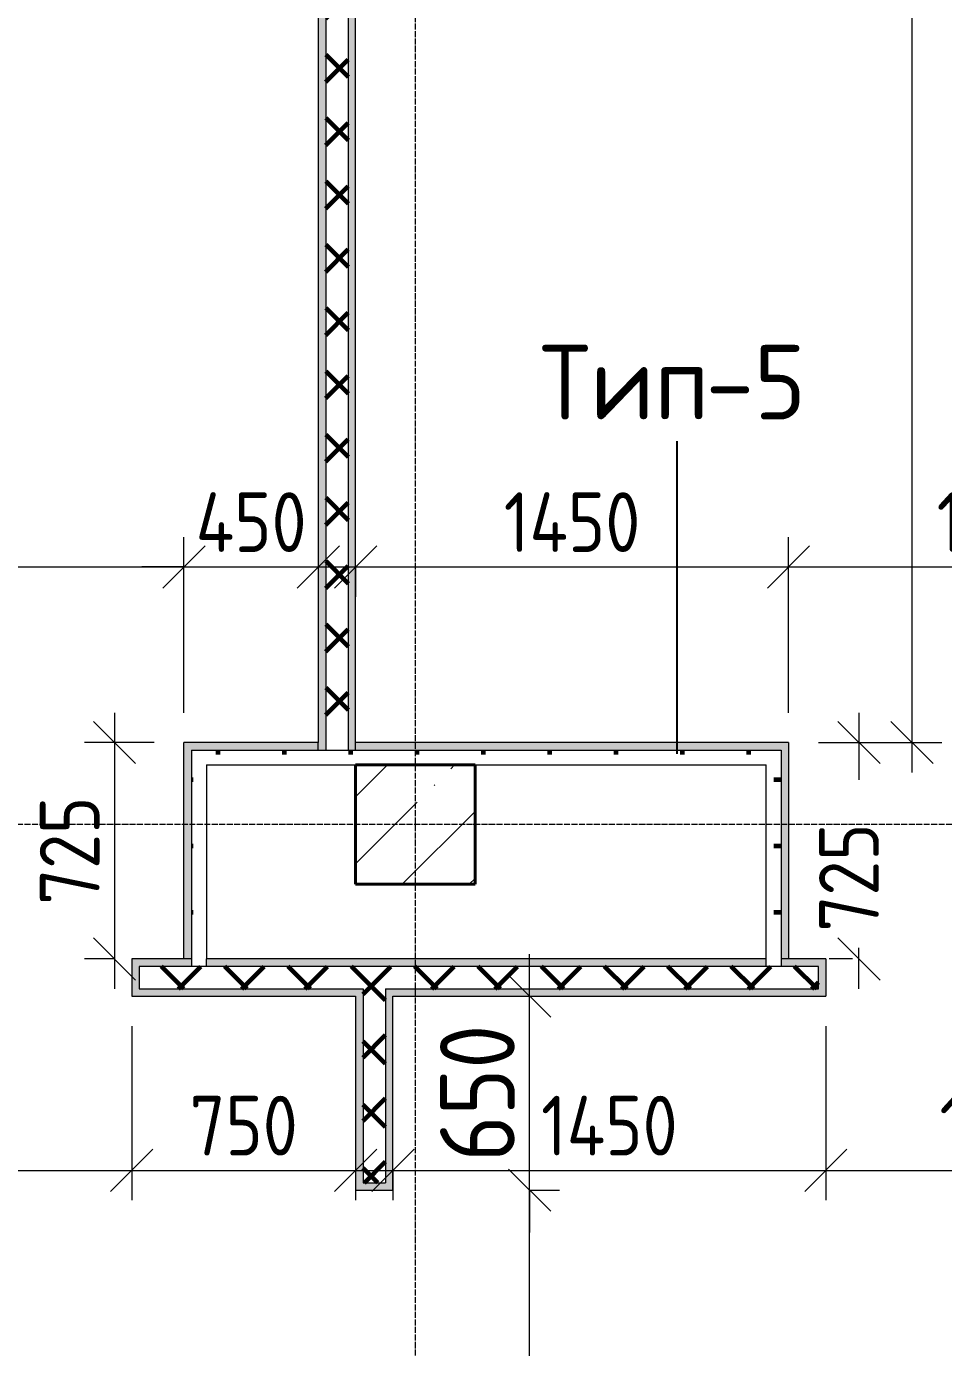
# Model space of a CAD drawing. Header units: millimetres. Extents: x -60946 to 138510, y -262288 to 24501.
# Drawn here: x 1507 to 4579, y -196976 to -192549 of the extents above; entities that cross this region are included whole.
import ezdxf

# ---------------------------------------------------------------- set-up
doc = ezdxf.new("R2010")
doc.units = ezdxf.units.MM
doc.linetypes.add('ADSK_Линия сетки', pattern=[25, 20, -2.5, 0, -2.5])
for name, color, linetype, lineweight in [('2)Тип-2', 3, 'Continuous', 60), ('2)Тип-5', 1, 'Continuous', 60), ('Несущие колонны', 7, 'Continuous', 18), ('Оси', 7, 'Continuous', 9), ('Размеры', 7, 'Continuous', 9), ('Стены внутренние', 7, 'Continuous', 18), ('Стены штриховка', 7, 'Continuous', 9)]:
    doc.layers.add(name, color=color, linetype=linetype, lineweight=lineweight)
doc.styles.add('GOST Common_2', font='', dxfattribs={"width": 0.9, "height": 250})
doc.styles.add('GOST Common_3', font='', dxfattribs={"width": 0.9, "height": 200})
doc.styles.add('GOST Common_4', font='', dxfattribs={"height": 250})
doc.styles.get('GOST Common_2').set_extended_font_data('GOST Common')
doc.styles.get('GOST Common_3').set_extended_font_data('GOST Common')
doc.styles.get('GOST Common_4').set_extended_font_data('GOST Common')
doc.dimstyles.new('ADSK_Основной_2_0', dxfattribs={"dimscale": 304.8, "dimtxt": 201.142999, "dimasz": 0.463911, "dimexe": 0.328084, "dimexo": 0.328084, "dimgap": 0.164042, "dimtad": 1, "dimdec": 3, "dimrnd": 0.001, "dimdsep": 46, "dimtxsty": 'GOST Common_3', "dimblk1": 'OBLIQUE', "dimblk2": 'OBLIQUE', "dimsah": 1, "dimcen": 0.09, "dimdle": 0.328084, "dimazin": 2, "dimtfac": 1, "dimtdec": 4, "dimtix": 1, "dimtmove": 0, "dimatfit": 3, "dimfxl": 1, "dimtvp": 1, "dimtolj": 1, "dimtzin": 0, "dimlwd": 20, "dimlwe": 20, "dimarcsym": 2})
doc.dimstyles.new('ADSK_Основной_2_0_1', dxfattribs={"dimscale": 304.8, "dimtxt": 201.142999, "dimasz": 0.463911, "dimexe": 0.328084, "dimexo": 0.328084, "dimgap": 0.164042, "dimtad": 1, "dimdec": 3, "dimrnd": 0.001, "dimdsep": 46, "dimtxsty": 'GOST Common_3', "dimblk1": 'OBLIQUE', "dimblk2": 'OBLIQUE', "dimsah": 1, "dimcen": 0.09, "dimdle": 0.328084, "dimazin": 2, "dimtfac": 1, "dimtdec": 4, "dimtix": 1, "dimtmove": 1, "dimatfit": 3, "dimfxl": 1, "dimtvp": 1, "dimtolj": 1, "dimtzin": 0, "dimlwd": 20, "dimlwe": 20, "dimarcsym": 2})
doc.dimstyles.new('ADSK_Основной_2_0_3', dxfattribs={"dimscale": 304.8, "dimtxt": 201.142999, "dimasz": 0.463911, "dimexe": 0.328084, "dimexo": 0.328084, "dimgap": 0.164042, "dimtad": 1, "dimdec": 3, "dimrnd": 0.001, "dimdsep": 46, "dimtxsty": 'GOST Common_2', "dimblk1": 'OBLIQUE', "dimblk2": 'OBLIQUE', "dimsah": 1, "dimcen": 0.09, "dimdle": 0.328084, "dimazin": 2, "dimtfac": 1, "dimtdec": 4, "dimtix": 1, "dimtmove": 0, "dimatfit": 3, "dimfxl": 1, "dimtvp": 1, "dimtolj": 1, "dimtzin": 0, "dimlwd": 20, "dimlwe": 20, "dimarcsym": 2})
pattern_1 = [(45, (9.36, -198628.46), (-106.066, 106.066), []), (135, (9.36, -198628.46), (-106.066, -106.066), [])]
pattern_2 = [(0, (9.36, -198628.46), (111.125, 111.125), [55.562, -166.688]), (90, (37.14, -198656.24), (-111.125, 111.125), [55.562, -166.688])]

# ---------------------------------------------------------------- blocks, each defined once
blk = doc.blocks.new('ADSK_КолоннаЖБ_Прямоугольная - 400x400 мм-1807143-Кладочный план 4-го этажа')
at = {"layer": 'Несущие колонны', "lineweight": 40}
for p, q in [((-200, 200), (200, 200)), ((-200, -200), (-200, 200)), ((200, 200), (200, -200)), ((200, -200), (-200, -200))]:
    blk.add_line(p, q, dxfattribs=at)
blk = doc.blocks.new('_Oblique')
at = {"color": 0, "linetype": 'ByBlock', "lineweight": -2}
blk.add_line((-0.5, -0.5), (0.5, 0.5), dxfattribs=at)
blk = doc.blocks.new('*D5979')
at = {"layer": 'Defpoints', "color": 0, "transparency": 16777216}
for p in [(2034.4, -194948.5), (1801.5, -195673.5), (1901.5, -195673.5)]:
    blk.add_point(p, dxfattribs=at)
at = {"layer": 'Размеры', "color": 0, "lineweight": 20, "transparency": 16777216}
for p, q in [((1801.5, -194848.5), (1801.5, -195773.5)), ((1934.4, -194948.5), (1701.5, -194948.5)), ((1801.5, -195673.5), (1701.5, -195673.5))]:
    blk.add_line(p, q, dxfattribs=at)
at = {"layer": 'Размеры', "color": 0, "lineweight": 20, "transparency": 16777216, "xscale": 141.4, "yscale": 141.4, "zscale": 141.4}
for p, rotation in [((1801.5, -194948.5), 90), ((1801.5, -195673.5), 270)]:
    blk.add_blockref('_Oblique', p, dxfattribs=dict(at, rotation=rotation))
at = {"layer": 'Размеры', "color": 0, "lineweight": 9, "transparency": 16777216, "insert": (1651.5, -195311), "char_height": 200, "width": 454.106, "attachment_point": 5, "rotation": 90, "style": 'GOST Common_3'}
blk.add_mtext('\\A1;725', dxfattribs=at)
blk = doc.blocks.new('*D5981')
at = {"layer": 'Defpoints', "color": 0, "transparency": 16777216}
for p in [(2034.4, -194360), (484.4, -194948.5), (2034.4, -194948.5)]:
    blk.add_point(p, dxfattribs=at)
at = {"layer": 'Размеры', "color": 0, "lineweight": 20, "transparency": 16777216}
for p, q in [((484.4, -194848.5), (484.4, -194260)), ((2034.4, -194848.5), (2034.4, -194260)), ((384.4, -194360), (2134.4, -194360))]:
    blk.add_line(p, q, dxfattribs=at)
at = {"layer": 'Размеры', "color": 0, "lineweight": 20, "transparency": 16777216, "xscale": 141.4, "yscale": 141.4, "zscale": 141.4, "rotation": 180}
blk.add_blockref('_Oblique', (484.4, -194360), dxfattribs=at)
at = {"layer": 'Размеры', "color": 0, "lineweight": 20, "transparency": 16777216, "xscale": 141.4, "yscale": 141.4, "zscale": 141.4}
blk.add_blockref('_Oblique', (2034.4, -194360), dxfattribs=at)
at = {"layer": 'Размеры', "color": 0, "lineweight": 9, "transparency": 16777216, "insert": (1259.4, -194210), "char_height": 200, "width": 560.473, "attachment_point": 5, "style": 'GOST Common_3'}
blk.add_mtext('\\A1;1550', dxfattribs=at)
blk = doc.blocks.new('*D5982')
at = {"layer": 'Defpoints', "color": 0, "transparency": 16777216}
for p in [(2484.4, -194260), (2484.4, -194360), (2034.4, -194948.5)]:
    blk.add_point(p, dxfattribs=at)
at = {"layer": 'Размеры', "color": 0, "lineweight": 20, "transparency": 16777216}
for p, q in [((2034.4, -194848.5), (2034.4, -194260)), ((2034.4, -194360), (1893, -194360)), ((2034.4, -194360), (2484.4, -194360)), ((2484.4, -194360), (2484.4, -194460)), ((2484.4, -194360), (2625.8, -194360))]:
    blk.add_line(p, q, dxfattribs=at)
at = {"layer": 'Размеры', "color": 0, "lineweight": 20, "transparency": 16777216, "xscale": 141.4, "yscale": 141.4, "zscale": 141.4}
blk.add_blockref('_Oblique', (2034.4, -194360), dxfattribs=at)
at = {"layer": 'Размеры', "color": 0, "lineweight": 20, "transparency": 16777216, "xscale": 141.4, "yscale": 141.4, "zscale": 141.4, "rotation": 180}
blk.add_blockref('_Oblique', (2484.4, -194360), dxfattribs=at)
at = {"layer": 'Размеры', "color": 0, "lineweight": 9, "transparency": 16777216, "insert": (2259.4, -194210), "char_height": 200, "width": 474.561, "attachment_point": 5, "style": 'GOST Common_3'}
blk.add_mtext('\\A1;450', dxfattribs=at)
blk = doc.blocks.new('*D5987')
at = {"layer": 'Defpoints', "color": 0, "transparency": 16777216}
for p in [(4059.4, -194948.5), (4295.2, -194948.5), (4373.2, -195673.5)]:
    blk.add_point(p, dxfattribs=at)
at = {"layer": 'Размеры', "color": 0, "lineweight": 20, "transparency": 16777216}
for p, q in [((4295.2, -194848.5), (4295.2, -195073.4)), ((4159.4, -194948.5), (4395.2, -194948.5)), ((4273.2, -195673.5), (4195.2, -195673.5)), ((4295.2, -195773.5), (4295.2, -195636.3))]:
    blk.add_line(p, q, dxfattribs=at)
at = {"layer": 'Размеры', "color": 0, "lineweight": 20, "transparency": 16777216, "xscale": 141.4, "yscale": 141.4, "zscale": 141.4}
for p, rotation in [((4295.2, -194948.5), 90), ((4295.2, -195673.5), 270)]:
    blk.add_blockref('_Oblique', p, dxfattribs=dict(at, rotation=rotation))
at = {"layer": 'Размеры', "color": 0, "lineweight": 9, "transparency": 16777216, "insert": (4161.8, -195581.9), "char_height": 200, "width": 454.106, "attachment_point": 1, "rotation": 90, "line_spacing_factor": 1.022761, "style": 'GOST Common_3'}
blk.add_mtext('\\A1;725', dxfattribs=at)
blk = doc.blocks.new('*D5988')
at = {"layer": 'Defpoints', "color": 0, "transparency": 16777216}
for p in [(4373.2, -189273.5), (4473.2, -189273.5), (4059.4, -194948.5)]:
    blk.add_point(p, dxfattribs=at)
at = {"layer": 'Размеры', "color": 0, "lineweight": 20, "transparency": 16777216}
for p, q in [((4473.2, -195048.5), (4473.2, -189173.5)), ((4473.2, -189273.5), (4573.2, -189273.5)), ((4159.4, -194948.5), (4573.2, -194948.5))]:
    blk.add_line(p, q, dxfattribs=at)
at = {"layer": 'Размеры', "color": 0, "lineweight": 20, "transparency": 16777216, "xscale": 141.4, "yscale": 141.4, "zscale": 141.4}
for p, rotation in [((4473.2, -189273.5), 90), ((4473.2, -194948.5), 270)]:
    blk.add_blockref('_Oblique', p, dxfattribs=dict(at, rotation=rotation))
at = {"layer": 'Размеры', "color": 0, "lineweight": 9, "transparency": 16777216, "insert": (4323.2, -192111), "char_height": 200, "width": 605.475, "attachment_point": 5, "rotation": 90, "style": 'GOST Common_3'}
blk.add_mtext('\\A1;5675', dxfattribs=at)
blk = doc.blocks.new('*D5989')
at = {"layer": 'Defpoints', "color": 0, "transparency": 16777216}
for p in [(2609.4, -194260), (4059.4, -194360), (4059.4, -194948.5)]:
    blk.add_point(p, dxfattribs=at)
at = {"layer": 'Размеры', "color": 0, "lineweight": 20, "transparency": 16777216}
for p, q in [((4059.4, -194848.5), (4059.4, -194260)), ((2509.4, -194360), (4159.4, -194360)), ((2609.4, -194360), (2609.4, -194460))]:
    blk.add_line(p, q, dxfattribs=at)
at = {"layer": 'Размеры', "color": 0, "lineweight": 20, "transparency": 16777216, "xscale": 141.4, "yscale": 141.4, "zscale": 141.4, "rotation": 180}
blk.add_blockref('_Oblique', (2609.4, -194360), dxfattribs=at)
at = {"layer": 'Размеры', "color": 0, "lineweight": 20, "transparency": 16777216, "xscale": 141.4, "yscale": 141.4, "zscale": 141.4}
blk.add_blockref('_Oblique', (4059.4, -194360), dxfattribs=at)
at = {"layer": 'Размеры', "color": 0, "lineweight": 9, "transparency": 16777216, "insert": (3334.4, -194210), "char_height": 200, "width": 580.928, "attachment_point": 5, "style": 'GOST Common_3'}
blk.add_mtext('\\A1;1450', dxfattribs=at)
blk = doc.blocks.new('*D5990')
at = {"layer": 'Defpoints', "color": 0, "transparency": 16777216}
for p in [(5509.4, -194360), (4059.4, -194948.5), (5509.4, -194948.5)]:
    blk.add_point(p, dxfattribs=at)
at = {"layer": 'Размеры', "color": 0, "lineweight": 20, "transparency": 16777216}
for p, q in [((4059.4, -194848.5), (4059.4, -194260)), ((5509.4, -194848.5), (5509.4, -194260)), ((3959.4, -194360), (5609.4, -194360))]:
    blk.add_line(p, q, dxfattribs=at)
at = {"layer": 'Размеры', "color": 0, "lineweight": 20, "transparency": 16777216, "xscale": 141.4, "yscale": 141.4, "zscale": 141.4, "rotation": 180}
blk.add_blockref('_Oblique', (4059.4, -194360), dxfattribs=at)
at = {"layer": 'Размеры', "color": 0, "lineweight": 20, "transparency": 16777216, "xscale": 141.4, "yscale": 141.4, "zscale": 141.4}
blk.add_blockref('_Oblique', (5509.4, -194360), dxfattribs=at)
at = {"layer": 'Размеры', "color": 0, "lineweight": 9, "transparency": 16777216, "insert": (4784.4, -194210), "char_height": 200, "width": 580.928, "attachment_point": 5, "style": 'GOST Common_3'}
blk.add_mtext('\\A1;1450', dxfattribs=at)
blk = doc.blocks.new('*D5999')
at = {"layer": 'Defpoints', "color": 0, "transparency": 16777216}
for p in [(659.4, -195798.5), (1859.4, -195798.5), (1859.4, -196382.2)]:
    blk.add_point(p, dxfattribs=at)
at = {"layer": 'Размеры', "color": 0, "lineweight": 20, "transparency": 16777216}
for p, q in [((659.4, -195898.5), (659.4, -196482.2)), ((1859.4, -195898.5), (1859.4, -196482.2)), ((559.4, -196382.2), (1959.4, -196382.2))]:
    blk.add_line(p, q, dxfattribs=at)
at = {"layer": 'Размеры', "color": 0, "lineweight": 20, "transparency": 16777216, "xscale": 141.4, "yscale": 141.4, "zscale": 141.4, "rotation": 180}
blk.add_blockref('_Oblique', (659.4, -196382.2), dxfattribs=at)
at = {"layer": 'Размеры', "color": 0, "lineweight": 20, "transparency": 16777216, "xscale": 141.4, "yscale": 141.4, "zscale": 141.4}
blk.add_blockref('_Oblique', (1859.4, -196382.2), dxfattribs=at)
at = {"layer": 'Размеры', "color": 0, "lineweight": 9, "transparency": 16777216, "insert": (1259.4, -196232.2), "char_height": 200, "width": 560.473, "attachment_point": 5, "style": 'GOST Common_3'}
blk.add_mtext('\\A1;1200', dxfattribs=at)
blk = doc.blocks.new('*D6000')
at = {"layer": 'Defpoints', "color": 0, "transparency": 16777216}
for p in [(1859.4, -195798.5), (2609.4, -196282.3), (2609.4, -196382.2)]:
    blk.add_point(p, dxfattribs=at)
at = {"layer": 'Размеры', "color": 0, "lineweight": 20, "transparency": 16777216}
for p, q in [((1859.4, -195898.5), (1859.4, -196482.2)), ((1759.4, -196382.2), (2709.4, -196382.2)), ((2609.4, -196382.3), (2609.4, -196482.2))]:
    blk.add_line(p, q, dxfattribs=at)
at = {"layer": 'Размеры', "color": 0, "lineweight": 20, "transparency": 16777216, "xscale": 141.4, "yscale": 141.4, "zscale": 141.4, "rotation": 180}
blk.add_blockref('_Oblique', (1859.4, -196382.2), dxfattribs=at)
at = {"layer": 'Размеры', "color": 0, "lineweight": 20, "transparency": 16777216, "xscale": 141.4, "yscale": 141.4, "zscale": 141.4}
blk.add_blockref('_Oblique', (2609.4, -196382.2), dxfattribs=at)
at = {"layer": 'Размеры', "color": 0, "lineweight": 9, "transparency": 16777216, "insert": (2234.4, -196232.2), "char_height": 200, "width": 454.106, "attachment_point": 5, "style": 'GOST Common_3'}
blk.add_mtext('\\A1;750', dxfattribs=at)
blk = doc.blocks.new('*D6001')
at = {"layer": 'Defpoints', "color": 0, "transparency": 16777216}
for p in [(4184.4, -195798.5), (2734.4, -196282.3), (4184.4, -196382.2)]:
    blk.add_point(p, dxfattribs=at)
at = {"layer": 'Размеры', "color": 0, "lineweight": 20, "transparency": 16777216}
for p, q in [((4184.4, -195898.5), (4184.4, -196482.2)), ((2634.4, -196382.2), (4284.4, -196382.2)), ((2734.4, -196382.3), (2734.4, -196482.2))]:
    blk.add_line(p, q, dxfattribs=at)
at = {"layer": 'Размеры', "color": 0, "lineweight": 20, "transparency": 16777216, "xscale": 141.4, "yscale": 141.4, "zscale": 141.4, "rotation": 180}
blk.add_blockref('_Oblique', (2734.4, -196382.2), dxfattribs=at)
at = {"layer": 'Размеры', "color": 0, "lineweight": 20, "transparency": 16777216, "xscale": 141.4, "yscale": 141.4, "zscale": 141.4}
blk.add_blockref('_Oblique', (4184.4, -196382.2), dxfattribs=at)
at = {"layer": 'Размеры', "color": 0, "lineweight": 9, "transparency": 16777216, "insert": (3459.4, -196232.2), "char_height": 200, "width": 580.928, "attachment_point": 5, "style": 'GOST Common_3'}
blk.add_mtext('\\A1;1450', dxfattribs=at)
blk = doc.blocks.new('*D6002')
at = {"layer": 'Defpoints', "color": 0, "transparency": 16777216}
for p in [(4184.4, -195798.5), (5384.4, -195798.5), (5384.4, -196382.2)]:
    blk.add_point(p, dxfattribs=at)
at = {"layer": 'Размеры', "color": 0, "lineweight": 20, "transparency": 16777216}
for p, q in [((4184.4, -195898.5), (4184.4, -196482.2)), ((5384.4, -195898.5), (5384.4, -196482.2)), ((4084.4, -196382.2), (5484.4, -196382.2))]:
    blk.add_line(p, q, dxfattribs=at)
at = {"layer": 'Размеры', "color": 0, "lineweight": 20, "transparency": 16777216, "xscale": 141.4, "yscale": 141.4, "zscale": 141.4, "rotation": 180}
blk.add_blockref('_Oblique', (4184.4, -196382.2), dxfattribs=at)
at = {"layer": 'Размеры', "color": 0, "lineweight": 20, "transparency": 16777216, "xscale": 141.4, "yscale": 141.4, "zscale": 141.4}
blk.add_blockref('_Oblique', (5384.4, -196382.2), dxfattribs=at)
at = {"layer": 'Размеры', "color": 0, "lineweight": 9, "transparency": 16777216, "insert": (4784.4, -196232.2), "char_height": 200, "width": 560.473, "attachment_point": 5, "style": 'GOST Common_3'}
blk.add_mtext('\\A1;1200', dxfattribs=at)
blk = doc.blocks.new('*D6438')
at = {"layer": 'Defpoints', "color": 0, "transparency": 16777216}
for p in [(3092.1, -196448.5), (3192.1, -196448.5), (3092.1, -198498.5)]:
    blk.add_point(p, dxfattribs=at)
at = {"layer": 'Размеры', "color": 0, "lineweight": 20, "transparency": 16777216}
for p, q in [((3192.1, -198598.5), (3192.1, -196348.5)), ((3192.1, -196448.5), (3292.1, -196448.5)), ((3192.1, -198498.5), (3292.1, -198498.5))]:
    blk.add_line(p, q, dxfattribs=at)
at = {"layer": 'Размеры', "color": 0, "lineweight": 20, "transparency": 16777216, "xscale": 141.4, "yscale": 141.4, "zscale": 141.4}
for p, rotation in [((3192.1, -196448.5), 90), ((3192.1, -198498.5), 270)]:
    blk.add_blockref('_Oblique', p, dxfattribs=dict(at, rotation=rotation))
at = {"layer": 'Размеры', "color": 0, "lineweight": 9, "transparency": 16777216, "insert": (3017.1, -197473.5), "char_height": 250, "width": 605.475, "attachment_point": 5, "rotation": 90, "style": 'GOST Common_2'}
blk.add_mtext('\\A1;2050', dxfattribs=at)
blk = doc.blocks.new('*D6439')
at = {"layer": 'Defpoints', "color": 0, "transparency": 16777216}
for p in [(3092.1, -195798.5), (3192.1, -195798.5), (3092.1, -196448.5)]:
    blk.add_point(p, dxfattribs=at)
at = {"layer": 'Размеры', "color": 0, "lineweight": 20, "transparency": 16777216}
for p, q in [((3192.1, -195798.5), (3192.1, -195657.1)), ((3192.1, -195798.5), (3292.1, -195798.5)), ((3192.1, -196448.5), (3192.1, -195798.5)), ((3192.1, -196448.5), (3292.1, -196448.5)), ((3192.1, -196448.5), (3192.1, -196589.9))]:
    blk.add_line(p, q, dxfattribs=at)
at = {"layer": 'Размеры', "color": 0, "lineweight": 20, "transparency": 16777216, "xscale": 141.4, "yscale": 141.4, "zscale": 141.4}
for p, rotation in [((3192.1, -195798.5), 270), ((3192.1, -196448.5), 90)]:
    blk.add_blockref('_Oblique', p, dxfattribs=dict(at, rotation=rotation))
at = {"layer": 'Размеры', "color": 0, "lineweight": 9, "transparency": 16777216, "insert": (3017.1, -196123.5), "char_height": 250, "width": 454.106, "attachment_point": 5, "rotation": 90, "style": 'GOST Common_2'}
blk.add_mtext('\\A1;650', dxfattribs=at)

msp = doc.modelspace()

# ---------------------------------------------------------------- hatches: boundary and pattern name
at = {"layer": '2)Тип-2'}
for points in [[(2509.3615, -194973.4914), (2509.3615, -189273.4914), (2484.3615, -189273.4914), (2484.3615, -194973.4914)], [(2609.3615, -194973.4914), (2609.3615, -189273.4914), (2584.3615, -189273.4914), (2584.3615, -194973.4914)]]:
    msp.add_hatch(color=256, dxfattribs=at).paths.add_polyline_path(points)
h = msp.add_hatch(dxfattribs=at)
h.set_pattern_fill('FP_4', color=256, style=0, pattern_type=2)
h.set_pattern_definition(pattern_1)
h.paths.add_polyline_path([(2584.3615, -194973.4914), (2584.3615, -189273.4914), (2509.3615, -189273.4914), (2509.3615, -194973.4914)])
h = msp.add_hatch(color=256, dxfattribs=at)
h.paths.add_polyline_path([(1884.3615, -195798.4914), (1884.3615, -195698.4914), (2059.3615, -195698.4914), (2059.3615, -195673.4914), (1859.3615, -195673.4914), (1859.3615, -195798.4914)])
h.paths.add_polyline_path([(4184.3615, -195798.4914), (4184.3615, -195673.4914), (4034.3615, -195673.4914), (4034.3615, -195698.4914), (4159.3615, -195698.4914), (4159.3615, -195798.4914)])
h.paths.add_polyline_path([(7684.3615, -195798.4914), (7709.3615, -195798.4914), (7709.3615, -195698.4914), (7834.3615, -195698.4914), (7834.3615, -195673.4914), (7684.3615, -195673.4914)])
h.paths.add_polyline_path([(5409.3615, -195798.4914), (5409.3615, -195698.4914), (5534.3615, -195698.4914), (5534.3615, -195673.4914), (5384.3615, -195673.4914), (5384.3615, -195798.4914)])
h.paths.add_polyline_path([(6484.3615, -195798.4914), (6484.3615, -195673.4914), (6334.3615, -195673.4914), (6334.3615, -195698.4914), (6459.3615, -195698.4914), (6459.3615, -195798.4914)])
h.paths.add_polyline_path([(659.3615, -195798.4914), (659.3615, -195673.4914), (459.3615, -195673.4914), (459.3615, -195698.4914), (634.3615, -195698.4914), (634.3615, -195798.4914)])
h.paths.add_polyline_path([(8809.3615, -195698.4914), (8809.3615, -195673.4914), (7884.3615, -195673.4914), (7884.3615, -195698.4914)])
h.paths.add_polyline_path([(6264.3615, -195698.4914), (6284.3615, -195698.4914), (6284.3615, -195673.4914), (6264.3615, -195673.4914)])
h.paths.add_polyline_path([(-3071.7357, -195698.4914), (-3071.7357, -195673.4914), (-3615.6385, -195673.4914), (-3615.6385, -195698.4914), (-3305.1281, -195698.4914)])
h.paths.add_polyline_path([(-1865.6385, -195698.4914), (-1065.6385, -195698.4914), (-1065.6385, -195673.4914), (-1865.6385, -195673.4914)])
h.paths.add_polyline_path([(-8690.6385, -195698.4914), (-3690.6385, -195698.4914), (-3690.6385, -195673.4914), (-8690.6385, -195673.4914)])
h.paths.add_polyline_path([(-1015.6385, -195698.4914), (409.3615, -195698.4914), (409.3615, -195673.4914), (-1015.6385, -195673.4914)])
h.paths.add_polyline_path([(5604.3615, -195698.4914), (5604.3615, -195673.4914), (5584.3615, -195673.4914), (5584.3615, -195698.4914)])
h.paths.add_polyline_path([(-9080.4185, -195698.4914), (-8740.6385, -195698.4914), (-8740.6385, -195673.4914), (-9640.6385, -195673.4914), (-9640.6385, -195698.4914)])
h.paths.add_polyline_path([(3295.2038, -195698.4914), (3984.3615, -195698.4914), (3984.3615, -195673.4914), (2109.3615, -195673.4914), (2109.3615, -195698.4914)])
h = msp.add_hatch(dxfattribs=at)
h.set_pattern_fill('FP_4', color=256, style=0, pattern_type=2)
h.set_pattern_definition(pattern_1)
h.paths.add_polyline_path([(2709.3615, -195773.4914), (4159.3615, -195773.4914), (4159.3615, -195698.4914), (1884.3615, -195698.4914), (1884.3615, -195773.4914), (2634.3615, -195773.4914)])
h.paths.add_polyline_path([(7709.3615, -195773.4914), (8809.3615, -195773.4914), (8809.3615, -195698.4914), (7709.3615, -195698.4914)])
h.paths.add_polyline_path([(5409.3615, -195773.4914), (5604.3615, -195773.4914), (5604.3615, -195698.4914), (5409.3615, -195698.4914)])
h.paths.add_polyline_path([(6459.3615, -195773.4914), (6459.3615, -195698.4914), (6264.3615, -195698.4914), (6264.3615, -195773.4914)])
h.paths.add_polyline_path([(634.3615, -195773.4914), (634.3615, -195698.4914), (-1865.6385, -195698.4914), (-1865.6385, -195773.4914), (-4.9621, -195773.4914)])
h.paths.add_polyline_path([(-9665.6385, -195773.4914), (-3071.7357, -195773.4914), (-3071.7357, -195698.4914), (-9665.6385, -195698.4914)])
h = msp.add_hatch(color=256, dxfattribs=at)
h.paths.add_polyline_path([(7709.3615, -195798.4914), (8809.3615, -195798.4914), (8809.3615, -195773.4914), (7709.3615, -195773.4914)])
h.paths.add_polyline_path([(1884.3615, -195798.4914), (2634.3615, -195798.4914), (2634.3615, -195773.4914), (1884.3615, -195773.4914)])
h.paths.add_polyline_path([(6264.3615, -195798.4914), (6459.3615, -195798.4914), (6459.3615, -195773.4914), (6264.3615, -195773.4914)])
h.paths.add_polyline_path([(2709.3615, -195798.4914), (4159.3615, -195798.4914), (4159.3615, -195773.4914), (2709.3615, -195773.4914)])
h.paths.add_polyline_path([(5604.3615, -195798.4914), (5604.3615, -195773.4914), (5409.3615, -195773.4914), (5409.3615, -195798.4914)])
h.paths.add_polyline_path([(-1865.6385, -195798.4914), (634.3615, -195798.4914), (634.3615, -195773.4914), (-1865.6385, -195773.4914)])
h.paths.add_polyline_path([(-9640.6385, -195798.4914), (-3071.7357, -195798.4914), (-3071.7357, -195773.4914), (-9740.6385, -195773.4914), (-9740.6385, -195798.4914)])
h = msp.add_hatch(color=256, dxfattribs=at)
h.paths.add_polyline_path([(2609.3615, -199073.4914), (2634.3615, -199073.4914), (2634.3615, -198523.4914), (2734.3615, -198523.4914), (2734.3615, -198498.4914), (2609.3615, -198498.4914), (2609.3615, -199048.4914)])
h.paths.add_polyline_path([(2609.3615, -196448.4914), (2734.3615, -196448.4914), (2734.3615, -196423.4914), (2634.3615, -196423.4914), (2634.3615, -195798.4914), (2609.3615, -195798.4914)])
h = msp.add_hatch(dxfattribs=at)
h.set_pattern_fill('FP_4', color=256, style=0, pattern_type=2)
h.set_pattern_definition(pattern_1)
h.paths.add_polyline_path([(2634.3615, -199073.4914), (2709.3615, -199073.4914), (2709.3615, -198523.4914), (2634.3615, -198523.4914), (2634.3615, -199048.4914)])
h.paths.add_polyline_path([(2709.3615, -196423.4914), (2709.3615, -195773.4914), (2634.3615, -195773.4914), (2634.3615, -196423.4914)])
h = msp.add_hatch(color=256, dxfattribs=at)
h.paths.add_polyline_path([(2734.3615, -199048.4914), (2734.3615, -198523.4914), (2709.3615, -198523.4914), (2709.3615, -199048.4914)])
h.paths.add_polyline_path([(2709.3615, -196423.4914), (2734.3615, -196423.4914), (2734.3615, -195798.4914), (2709.3615, -195798.4914)])
at = {"layer": '2)Тип-5', "true_color": 0xd50000}
h = msp.add_hatch(color=12, dxfattribs=at)
h.paths.add_polyline_path([(3984.3615, -194973.4914), (4034.3615, -194973.4914), (4034.3615, -194948.4914), (2609.3615, -194948.4914), (2609.3615, -194973.4914), (3295.2038, -194973.4914)])
h.paths.add_polyline_path([(2034.3615, -194973.4914), (2484.3615, -194973.4914), (2484.3615, -194948.4914), (2034.3615, -194948.4914)])
for points in [[(4034.3615, -195673.4914), (4059.3615, -195673.4914), (4059.3615, -194948.4914), (4034.3615, -194948.4914), (4034.3615, -195092.7203)], [(2059.3615, -195673.4914), (2059.3615, -194973.4914), (2034.3615, -194973.4914), (2034.3615, -195673.4914)]]:
    msp.add_hatch(color=12, dxfattribs=at).paths.add_polyline_path(points)
h = msp.add_hatch(dxfattribs=at)
h.set_pattern_fill('FP_7', color=12, style=0, pattern_type=2)
h.set_pattern_definition(pattern_2)
h.paths.add_polyline_path([(3984.3615, -195023.4914), (3984.3615, -194973.4914), (2059.3615, -194973.4914), (2059.3615, -195023.4914), (3295.2038, -195023.4914)])
h = msp.add_hatch(dxfattribs=at)
h.set_pattern_fill('FP_7', color=12, style=0, pattern_type=2)
h.set_pattern_definition(pattern_2)
h.paths.add_polyline_path([(4034.3615, -195698.4914), (4034.3615, -194973.4914), (3984.3615, -194973.4914), (3984.3615, -195698.4914)])
h = msp.add_hatch(dxfattribs=at)
h.set_pattern_fill('FP_7', color=12, style=0, pattern_type=2)
h.set_pattern_definition(pattern_2)
h.paths.add_polyline_path([(2109.3615, -195698.4914), (2109.3615, -195023.4914), (2059.3615, -195023.4914), (2059.3615, -195698.4914)])
at = {"layer": 'Несущие колонны', "lineweight": 9}
h = msp.add_hatch(dxfattribs=at)
h.set_pattern_fill('FP_1', color=256, style=0, pattern_type=2)
h.set_pattern_definition([(45, (9.36, -198628.46), (-224.506, 224.506), []), (45, (233.87, -198628.46), (-224.506, 224.506), [396.875, -79.375, 3.353, -76.022])])
h.paths.add_polyline_path([(2609.3615, -195423.4914), (3009.3615, -195423.4914), (3009.3615, -195023.4914), (2609.3615, -195023.4914), (2609.3615, -195092.7203)])

# ---------------------------------------------------------------- linework, layer by layer
at = {"layer": '2)Тип-5', "lineweight": 25}
msp.add_line((3686.2789, -194985.9914), (3686.2789, -193938.2069), dxfattribs=at)
at = {"layer": 'Несущие колонны', "lineweight": 9}
for p, q in [((3009.3615, -195023.4914), (2609.3615, -195023.4914)), ((2609.3615, -195023.4914), (2609.3615, -195423.4914)), ((3009.3615, -195423.4914), (3009.3615, -195023.4914)), ((2609.3615, -195423.4914), (3009.3615, -195423.4914))]:
    msp.add_line(p, q, dxfattribs=at)
at = {"layer": 'Оси', "linetype": 'ADSK_Линия сетки', "lineweight": 5}
for p, q in [((2809.3615, -209602.3427), (2809.3615, -188601.0153)), ((62563.3938, -195223.4914), (-25230.7352, -195223.4914))]:
    msp.add_line(p, q, dxfattribs=at)
at = {"layer": 'Стены внутренние', "lineweight": 5}
for p, q in [((2484.3615, -189273.4914), (2484.3615, -194948.4914)), ((2609.3615, -194948.4914), (2609.3615, -189273.4914)), ((2484.3615, -194948.4914), (2034.3615, -194948.4914)), ((2034.3615, -195673.4914), (2034.3615, -194948.4914)), ((4059.3615, -194948.4914), (2609.3615, -194948.4914)), ((4059.3615, -194948.4914), (4059.3615, -195673.4914)), ((2109.3615, -195023.4914), (3984.3615, -195023.4914)), ((2109.3615, -195023.4914), (2109.3615, -195673.4914)), ((3984.3615, -195673.4914), (3984.3615, -195023.4914)), ((2034.3615, -195673.4914), (1859.3615, -195673.4914)), ((1859.3615, -195673.4914), (1859.3615, -195798.4914)), ((3984.3615, -195673.4914), (2109.3615, -195673.4914)), ((4184.3615, -195673.4914), (4059.3615, -195673.4914)), ((4184.3615, -195673.4914), (4184.3615, -195798.4914)), ((1859.3615, -195798.4914), (2609.3615, -195798.4914)), ((2609.3615, -195798.4914), (2609.3615, -196448.4914)), ((2734.3615, -195798.4914), (4184.3615, -195798.4914)), ((2734.3615, -196448.4914), (2734.3615, -195798.4914)), ((2609.3615, -196448.4914), (2734.3615, -196448.4914))]:
    msp.add_line(p, q, dxfattribs=at)
at = {"layer": 'Стены штриховка', "lineweight": 9}
for p, q in [((2509.3615, -189273.4914), (2509.3615, -194973.4914)), ((2584.3615, -189273.4914), (2584.3615, -194973.4914)), ((2484.3615, -194973.4914), (2484.3615, -194948.4914)), ((2609.3615, -194973.4914), (2609.3615, -194948.4914)), ((2059.3615, -194973.4914), (4034.3615, -194973.4914)), ((2059.3615, -194973.4914), (2059.3615, -195698.4914)), ((4034.3615, -194973.4914), (4034.3615, -195698.4914)), ((2059.3615, -195673.4914), (2034.3615, -195673.4914)), ((2109.3615, -195698.4914), (2109.3615, -195673.4914)), ((3984.3615, -195698.4914), (3984.3615, -195673.4914)), ((4059.3615, -195673.4914), (4034.3615, -195673.4914)), ((4159.3615, -195698.4914), (1884.3615, -195698.4914)), ((1884.3615, -195698.4914), (1884.3615, -195773.4914)), ((4159.3615, -195773.4914), (4159.3615, -195698.4914)), ((1884.3615, -195773.4914), (2634.3615, -195773.4914)), ((2634.3615, -195773.4914), (2634.3615, -196423.4914)), ((2709.3615, -195773.4914), (4159.3615, -195773.4914)), ((2709.3615, -195773.4914), (2709.3615, -196423.4914)), ((2634.3615, -196423.4914), (2709.3615, -196423.4914))]:
    msp.add_line(p, q, dxfattribs=at)

# ---------------------------------------------------------------- block references
at = {"layer": 'Несущие колонны', "lineweight": 9, "rotation": 89.9999999999999}
msp.add_blockref('ADSK_КолоннаЖБ_Прямоугольная - 400x400 мм-1807143-Кладочный план 4-го этажа', (2809.3615, -195223.4914), dxfattribs=at)

# ---------------------------------------------------------------- texts
at = {"layer": '2)Тип-5', "color": 116, "lineweight": 9, "true_color": 0x008040, "char_height": 250, "attachment_point": 1, "style": 'GOST Common_4'}
for s, insert, width in [('Тип', (3226.2789, -193615.7798), 673.4175), ('-5', (3781.9039, -193615.7798), 432.91125)]:
    msp.add_mtext(s, dxfattribs=dict(at, insert=insert, width=width))

# ---------------------------------------------------------------- dimensions: what is measured, and where the dimension line sits
at = {"layer": 'Размеры', "lineweight": 9}
for base, p1, p2, dimstyle, override, picture, middle in [((4473.2042, -189273.4914), (4059.3615, -194948.4914), (4373.2193, -189273.4914), 'ADSK_Основной_2_0_1', {"dimpost": '<>', "dimfxl": 5683.672381}, '*D5988', (4323.2042, -192110.9914)), ((1801.4848, -195673.4914), (2034.3615, -194948.4914), (1901.4697, -195673.4914), 'ADSK_Основной_2_0_1', {"dimpost": '<>', "dimfxl": 737.078842}, '*D5979', (1651.4848, -195310.9914)), ((3192.0664, -195798.4914), (3092.0815, -196448.4914), (3092.0815, -195798.4914), 'ADSK_Основной_2_0_3', {"dimpost": '<>', "dimfxl": 650}, '*D6439', (3017.0664, -196123.4914)), ((3192.0664, -196448.4914), (3092.0815, -198498.4914), (3092.0815, -196448.4914), 'ADSK_Основной_2_0_3', {"dimpost": '<>', "dimfxl": 2050}, '*D6438', (3017.0664, -197473.4914))]:
    dim = msp.add_linear_dim(base=base, p1=p1, p2=p2, angle=90, dimstyle=dimstyle, override=override, dxfattribs=at)
    dim.commit()
    dim.dimension.update_dxf_attribs({"geometry": picture, "text_midpoint": middle})
for base, p1, p2, override, picture, middle in [((2034.3615, -194359.9899), (484.3615, -194948.4914), (2034.3615, -194948.4914), {"dimpost": '<>', "dimfxl": 1550}, '*D5981', (1259.3615, -194209.9899)), ((2484.3615, -194359.9899), (2034.3615, -194948.4914), (2484.3615, -194260.005), {"dimpost": '<>', "dimfxl": 822.504389}, '*D5982', (2259.3615, -194209.9899)), ((4059.3615, -194359.9899), (2609.3615, -194260.005), (4059.3615, -194948.4914), {"dimpost": '<>', "dimfxl": 1605.152164}, '*D5989', (3334.3615, -194209.9899)), ((5509.3615, -194359.9899), (4059.3615, -194948.4914), (5509.3615, -194948.4914), {"dimpost": '<>', "dimfxl": 1450}, '*D5990', (4784.3615, -194209.9899)), ((1859.3615, -196382.2452), (659.3615, -195798.4914), (1859.3615, -195798.4914), {"dimpost": '<>', "dimfxl": 1200}, '*D5999', (1259.3615, -196232.2452)), ((2609.3615, -196382.2452), (1859.3615, -195798.4914), (2609.3615, -196282.2603), {"dimpost": '<>', "dimfxl": 892.486614}, '*D6000', (2234.3615, -196232.2452)), ((4184.3615, -196382.2452), (2734.3615, -196282.2603), (4184.3615, -195798.4914), {"dimpost": '<>', "dimfxl": 1528.571999}, '*D6001', (3459.3615, -196232.2452)), ((5384.3615, -196382.2452), (4184.3615, -195798.4914), (5384.3615, -195798.4914), {"dimpost": '<>', "dimfxl": 1200}, '*D6002', (4784.3615, -196232.2452))]:
    dim = msp.add_linear_dim(base=base, p1=p1, p2=p2, dimstyle='ADSK_Основной_2_0_1', override=override, dxfattribs=at)
    dim.commit()
    dim.dimension.update_dxf_attribs({"geometry": picture, "text_midpoint": middle})
dim = msp.add_linear_dim(base=(4295.1719, -194948.4914), p1=(4373.2193, -195673.4914), p2=(4059.3615, -194948.4914), angle=90, dimstyle='ADSK_Основной_2_0', override={"dimpost": '<>', "dimfxl": 790.020088}, dxfattribs=at)
dim.commit()
dim.dimension.update_dxf_attribs({"geometry": '*D5987', "text_midpoint": (4295.1719, -195354.8422), "dimtype": 160, "text_rotation": 90})

doc.saveas('drawing.dxf')
